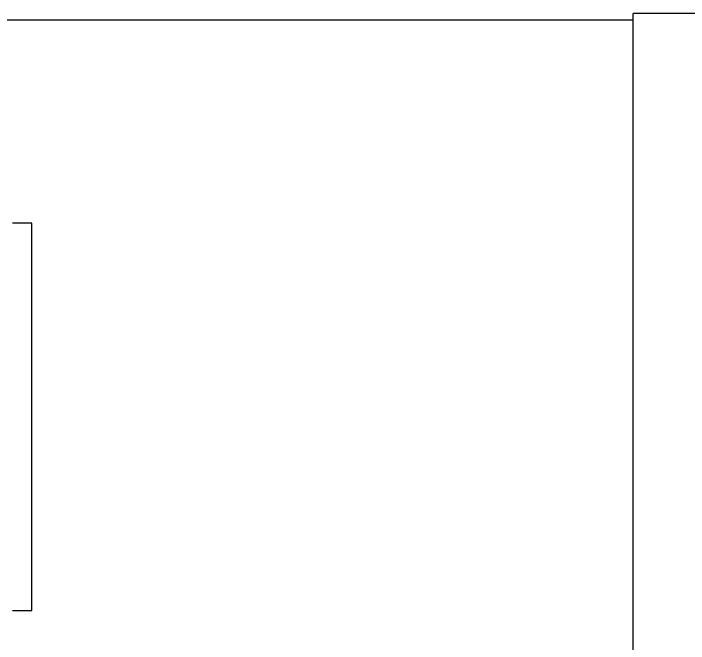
# Model space of a CAD drawing. Header units: metres. Extents: x 217 to 1422, y -179 to 129.
# Drawn here: x 471.8406 to 472.0741, y 63.0871 to 63.3049 of the extents above; entities that cross this region are included whole.
import ezdxf

# ---------------------------------------------------------------- set-up
doc = ezdxf.new("R2010")
doc.units = ezdxf.units.M
doc.header["$LTSCALE"] = 0.5
doc.header["$MEASUREMENT"] = 0
doc.layers.add('+1', color=255, linetype='Continuous')

# ---------------------------------------------------------------- blocks, each defined once
blk = doc.blocks.new('Chemistry Lab table pl')
at = {"layer": '+1', "transparency": 33554687}
for p, q in [((4.84026, 4.09844), (4.84026, 3.42344)), ((5.05496, 3.62762), (5.04826, 3.62762)), ((5.04826, 3.62762), (5.04826, 3.49362)), ((5.04826, 3.49362), (5.05496, 3.49362)), ((4.84026, 3.42344), (4.84026, 3.42115)), ((4.84026, 3.42344), (5.15159, 3.42344)), ((4.59505, 3.42115), (4.84026, 3.42115))]:
    blk.add_line(p, q, dxfattribs=at)

msp = doc.modelspace()

# ---------------------------------------------------------------- block references
at = {"layer": '+1', "transparency": 33554687, "rotation": 180}
msp.add_blockref('Chemistry Lab table pl', (476.89519, 66.7261), dxfattribs=at)

doc.saveas('drawing.dxf')
